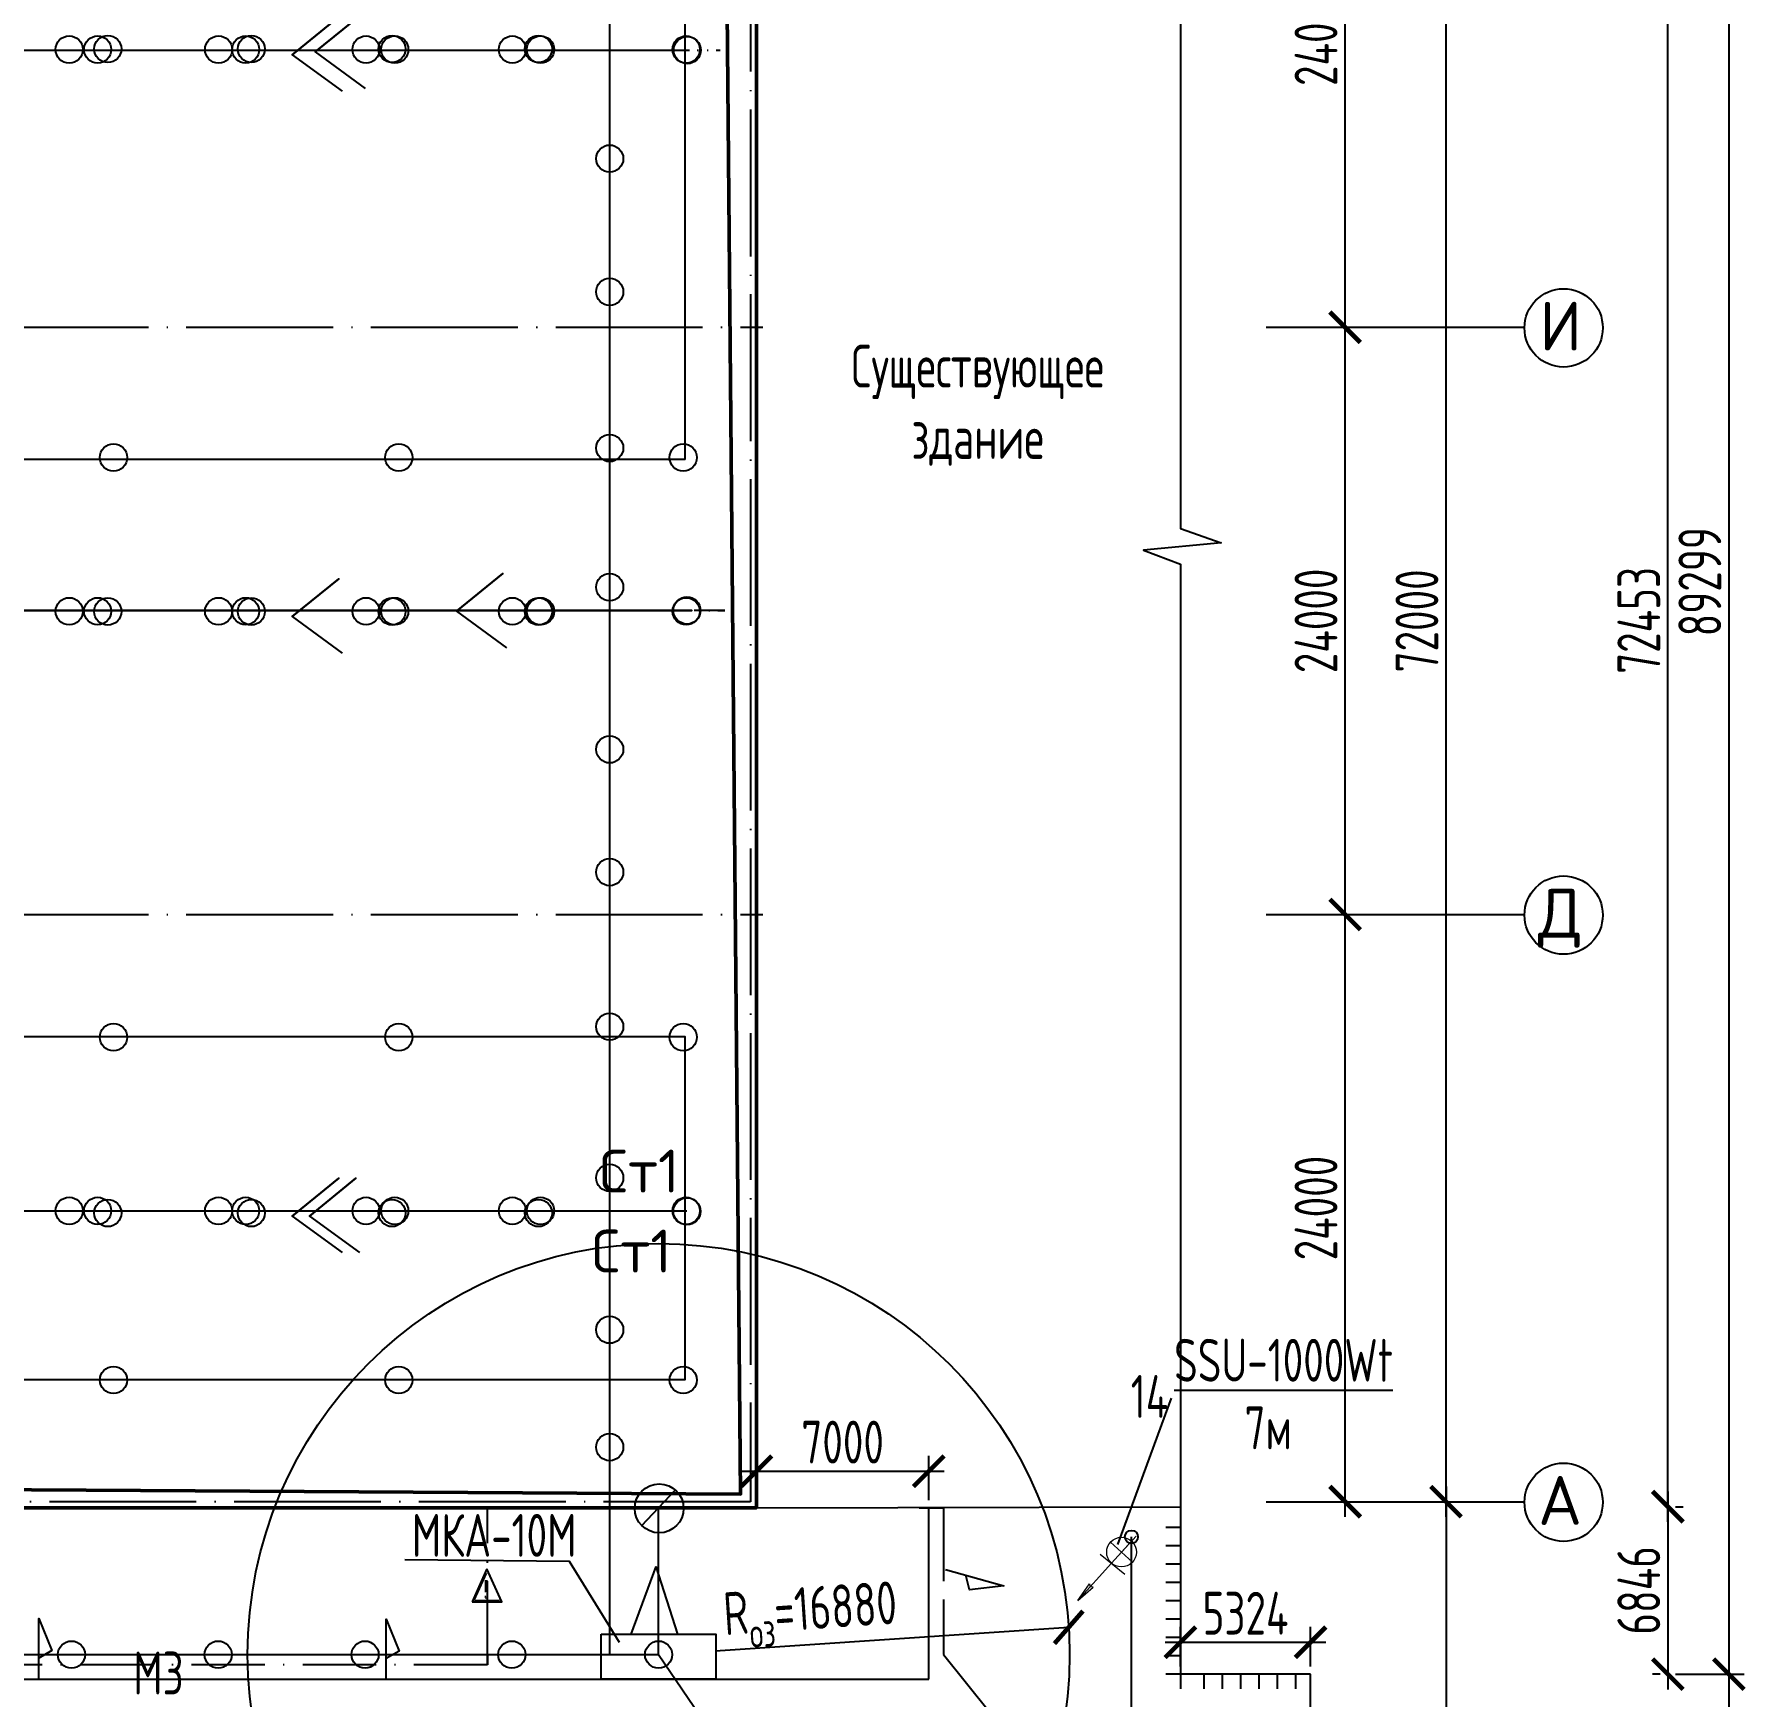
# Paper-space layout 'СГП' of a CAD drawing. Header units: millimetres. Extents: x 1 to 2190, y 0 to 1001.
# Drawn here: x 417.1 to 557.1, y 113.9 to 249.8 of the extents above; entities that cross this region are included whole.
import ezdxf

# ---------------------------------------------------------------- set-up
doc = ezdxf.new("R2010")
doc.units = ezdxf.units.MM
doc.header["$LTSCALE"] = 0.5
for name, pattern in [('480 Границы АССР', [9, 5, -1.3, 0, -1.4, 0, -1.3]), ('ACAD_ISO02W100', [15, 12, -3]), ('ACAD_ISO04W100', [30, 24, -3, 0, -3]), ('ACAD_ISO10W100', [18, 12, -3, 0, -3])]:
    doc.linetypes.add(name, pattern=pattern)
for name, color, linetype, lineweight in [('ЛИНИИ_01', 7, 'Continuous', 9), ('ТОЛСТЫЕ', 1, 'Continuous', 50), ('ТОНКИЕе', 7, 'Continuous', 25)]:
    doc.layers.add(name, color=color, linetype=linetype, lineweight=lineweight)
doc.layers.add('оси', color=7, linetype='ACAD_ISO04W100')
doc.layers.add('размеры', color=7, linetype='Continuous')
doc.styles.add('Наклонный', font='isocpeur.ttf', dxfattribs={"width": 0.7, "height": 3.5})
doc.styles.add('Наклонный 5', font='isocpeur.ttf', dxfattribs={"height": 7})
doc.linetypes.add('119-1 Кабель высоковольтный подземный', pattern='A,8,-2,[31,Russia-GOST_Topo.shx,S=0.15,R=180,X=0,Y=0],1,[31,Russia-GOST_Topo.shx,S=0.1,R=180,X=0,Y=0],6,[31,Russia-GOST_Topo.shx,S=0.1,R=0,X=0,Y=0],1,[31,Russia-GOST_Topo.shx,S=0.15,R=0,X=0,Y=0],-2', length=20)
doc.dimstyles.new('СТРОИТЕЛЬНЫЙ', dxfattribs={"dimtxt": 3.5, "dimasz": 2.5, "dimexe": 1.25, "dimexo": 0.625, "dimtad": 1, "dimdec": 0, "dimlfac": 500, "dimdsep": 46, "dimtxsty": 'Наклонный', "dimblk1": 'ARCHTICK', "dimblk2": 'ARCHTICK', "dimsah": 1, "dimcen": 0, "dimdle": 1.25, "dimadec": 0, "dimazin": 0, "dimtfac": 0.75, "dimtdec": 0, "dimtmove": 0, "dimatfit": 3, "dimldrblk": 'ARCHTICK', "dimfxl": 1, "dimtolj": 1, "dimtzin": 0, "dimarcsym": 0})

# ---------------------------------------------------------------- blocks, each defined once
blk = doc.blocks.new('_ArchTick')
at = {"color": 0, "linetype": 'ByBlock', "const_width": 0.15}
blk.add_lwpolyline([(-0.5, -0.5), (0.5, 0.5)], dxfattribs=at)
blk = doc.blocks.new('*D841')
at = {"layer": 'Defpoints', "color": 0, "transparency": 16777216}
for p in [(501.72, 119.59), (468.2, 117.36)]:
    blk.add_point(p, dxfattribs=at)
at = {"layer": 'размеры', "color": 0, "lineweight": -2, "transparency": 16777216}
blk.add_line((472.82, 117.67), (501.72, 119.59), dxfattribs=at)
at = {"layer": 'размеры', "color": 0, "lineweight": -2, "transparency": 16777216, "xscale": 2.5, "yscale": 2.5, "zscale": 2.5, "rotation": 3.816190513703768}
blk.add_blockref('_ArchTick', (501.72, 119.59), dxfattribs=at)
at = {"layer": 'размеры', "color": 0, "transparency": 16777216, "insert": (480.62, 120.57), "char_height": 3.5, "width": 13.5294, "attachment_point": 5, "rotation": 3.8162, "style": 'Наклонный'}
blk.add_mtext('\\A1;R{\\H0.7x;\\S^ оз;}=16880', dxfattribs=at)
blk = doc.blocks.new('*D854')
at = {"layer": 'Defpoints', "color": 0, "transparency": 16777216}
for p in [(490.28, 132.35), (476.2, 129.36), (490.28, 129.36)]:
    blk.add_point(p, dxfattribs=at)
at = {"layer": 'размеры', "color": 0, "lineweight": -2, "transparency": 16777216}
for p, q in [((476.2, 129.98), (476.2, 133.6)), ((490.28, 129.98), (490.28, 133.6)), ((474.95, 132.35), (491.53, 132.35))]:
    blk.add_line(p, q, dxfattribs=at)
at = {"layer": 'размеры', "color": 0, "lineweight": -2, "transparency": 16777216, "xscale": 2.5, "yscale": 2.5, "zscale": 2.5, "rotation": 180}
blk.add_blockref('_ArchTick', (476.2, 132.35), dxfattribs=at)
at = {"layer": 'размеры', "color": 0, "lineweight": -2, "transparency": 16777216, "xscale": 2.5, "yscale": 2.5, "zscale": 2.5}
blk.add_blockref('_ArchTick', (490.28, 132.35), dxfattribs=at)
at = {"layer": 'размеры', "color": 0, "transparency": 16777216, "insert": (483.24, 134.73), "char_height": 3.5, "attachment_point": 5, "style": 'Наклонный'}
blk.add_mtext('\\A1;7000', dxfattribs=at)
blk = doc.blocks.new('*D910')
at = {"layer": 'Defpoints', "color": 0, "transparency": 16777216}
for p in [(550.7, 129.45), (550.7, 115.76), (550.7, 115.76)]:
    blk.add_point(p, dxfattribs=at)
at = {"layer": 'размеры', "color": 0, "lineweight": -2, "transparency": 16777216}
for p, q in [((550.7, 130.7), (550.7, 114.51)), ((551.33, 129.45), (551.95, 129.45)), ((550.08, 115.76), (549.45, 115.76))]:
    blk.add_line(p, q, dxfattribs=at)
at = {"layer": 'размеры', "color": 0, "lineweight": -2, "transparency": 16777216, "xscale": 2.5, "yscale": 2.5, "zscale": 2.5}
for p, rotation in [((550.7, 129.45), 90), ((550.7, 115.76), 270)]:
    blk.add_blockref('_ArchTick', p, dxfattribs=dict(at, rotation=rotation))
at = {"layer": 'размеры', "color": 0, "transparency": 16777216, "insert": (548.33, 122.61), "char_height": 3.5, "attachment_point": 5, "rotation": 90, "style": 'Наклонный'}
blk.add_mtext('\\A1;6846', dxfattribs=at)
blk = doc.blocks.new('*D911')
at = {"layer": 'Defpoints', "color": 0, "transparency": 16777216}
for p in [(555.69, 115.76), (550.7, 82.65), (555.69, 82.65)]:
    blk.add_point(p, dxfattribs=at)
at = {"layer": 'размеры', "color": 0, "lineweight": -2, "transparency": 16777216}
for p, q in [((555.69, 117.01), (555.69, 81.4)), ((556.32, 115.76), (556.94, 115.76)), ((551.33, 82.65), (556.94, 82.65))]:
    blk.add_line(p, q, dxfattribs=at)
at = {"layer": 'размеры', "color": 0, "lineweight": -2, "transparency": 16777216, "xscale": 2.5, "yscale": 2.5, "zscale": 2.5}
for p, rotation in [((555.69, 115.76), 90), ((555.69, 82.65), 270)]:
    blk.add_blockref('_ArchTick', p, dxfattribs=dict(at, rotation=rotation))
at = {"layer": 'размеры', "color": 0, "transparency": 16777216, "insert": (553.32, 99.21), "char_height": 3.5, "attachment_point": 5, "rotation": 90, "style": 'Наклонный'}
blk.add_mtext('\\A1;16553', dxfattribs=at)
blk = doc.blocks.new('*D923')
at = {"layer": 'Defpoints', "color": 0, "transparency": 16777216}
for p in [(550.7, 274.36), (550.7, 274.36), (550.7, 129.45)]:
    blk.add_point(p, dxfattribs=at)
at = {"layer": 'размеры', "color": 0, "lineweight": -2, "transparency": 16777216}
for p, q in [((550.7, 128.2), (550.7, 275.61)), ((551.33, 274.36), (551.95, 274.36)), ((551.33, 129.45), (551.95, 129.45))]:
    blk.add_line(p, q, dxfattribs=at)
at = {"layer": 'размеры', "color": 0, "lineweight": -2, "transparency": 16777216, "xscale": 2.5, "yscale": 2.5, "zscale": 2.5}
for p, rotation in [((550.7, 274.36), 90), ((550.7, 129.45), 270)]:
    blk.add_blockref('_ArchTick', p, dxfattribs=dict(at, rotation=rotation))
at = {"layer": 'размеры', "color": 0, "transparency": 16777216, "insert": (548.33, 201.9), "char_height": 3.5, "attachment_point": 5, "rotation": 90, "style": 'Наклонный'}
blk.add_mtext('\\A1;72453', dxfattribs=at)
blk = doc.blocks.new('*D924')
at = {"layer": 'Defpoints', "color": 0, "transparency": 16777216}
for p in [(550.7, 294.36), (550.7, 115.76), (555.69, 115.76)]:
    blk.add_point(p, dxfattribs=at)
at = {"layer": 'размеры', "color": 0, "lineweight": -2, "transparency": 16777216}
for p, q in [((555.69, 295.61), (555.69, 114.51)), ((551.33, 294.36), (556.94, 294.36)), ((551.33, 115.76), (556.94, 115.76))]:
    blk.add_line(p, q, dxfattribs=at)
at = {"layer": 'размеры', "color": 0, "lineweight": -2, "transparency": 16777216, "xscale": 2.5, "yscale": 2.5, "zscale": 2.5}
for p, rotation in [((555.69, 294.36), 90), ((555.69, 115.76), 270)]:
    blk.add_blockref('_ArchTick', p, dxfattribs=dict(at, rotation=rotation))
at = {"layer": 'размеры', "color": 0, "transparency": 16777216, "insert": (553.32, 205.06), "char_height": 3.5, "attachment_point": 5, "rotation": 90, "style": 'Наклонный'}
blk.add_mtext('\\A1;89299', dxfattribs=at)
blk = doc.blocks.new('*D925')
at = {"layer": 'Defpoints', "color": 0, "transparency": 16777216}
for p in [(521.5, 118.37), (510.85, 115.76), (521.5, 115.76)]:
    blk.add_point(p, dxfattribs=at)
at = {"layer": 'размеры', "color": 0, "lineweight": -2, "transparency": 16777216}
for p, q in [((510.85, 116.38), (510.85, 119.62)), ((521.5, 116.38), (521.5, 119.62)), ((509.6, 118.37), (522.75, 118.37))]:
    blk.add_line(p, q, dxfattribs=at)
at = {"layer": 'размеры', "color": 0, "lineweight": -2, "transparency": 16777216, "xscale": 2.5, "yscale": 2.5, "zscale": 2.5, "rotation": 180}
blk.add_blockref('_ArchTick', (510.85, 118.37), dxfattribs=at)
at = {"layer": 'размеры', "color": 0, "lineweight": -2, "transparency": 16777216, "xscale": 2.5, "yscale": 2.5, "zscale": 2.5}
blk.add_blockref('_ArchTick', (521.5, 118.37), dxfattribs=at)
at = {"layer": 'размеры', "color": 0, "transparency": 16777216, "insert": (516.18, 120.74), "char_height": 3.5, "attachment_point": 5, "style": 'Наклонный'}
blk.add_mtext('\\A1;5324', dxfattribs=at)
blk = doc.blocks.new('*D954')
at = {"layer": 'Defpoints', "color": 0, "transparency": 16777216}
for p in [(519.63, 177.86), (524.32, 177.86), (519.63, 129.86)]:
    blk.add_point(p, dxfattribs=at)
at = {"layer": 'ТОНКИЕе', "color": 0, "lineweight": -2, "transparency": 16777216}
for p, q in [((524.32, 128.61), (524.32, 179.11)), ((520.25, 177.86), (525.57, 177.86)), ((520.25, 129.86), (525.57, 129.86))]:
    blk.add_line(p, q, dxfattribs=at)
at = {"layer": 'ТОНКИЕе', "color": 0, "lineweight": -2, "transparency": 16777216, "xscale": 2.5, "yscale": 2.5, "zscale": 2.5}
for p, rotation in [((524.32, 177.86), 90), ((524.32, 129.86), 270)]:
    blk.add_blockref('_ArchTick', p, dxfattribs=dict(at, rotation=rotation))
at = {"layer": 'ТОНКИЕе', "color": 0, "transparency": 16777216, "insert": (521.94, 153.86), "char_height": 3.5, "attachment_point": 5, "rotation": 90, "style": 'Наклонный'}
blk.add_mtext('\\A1;24000', dxfattribs=at)
blk = doc.blocks.new('*D955')
at = {"layer": 'Defpoints', "color": 0, "transparency": 16777216}
for p in [(519.63, 225.86), (524.32, 225.86), (519.63, 177.86)]:
    blk.add_point(p, dxfattribs=at)
at = {"layer": 'ТОНКИЕе', "color": 0, "lineweight": -2, "transparency": 16777216}
for p, q in [((524.32, 176.61), (524.32, 227.11)), ((520.25, 225.86), (525.57, 225.86)), ((520.25, 177.86), (525.57, 177.86))]:
    blk.add_line(p, q, dxfattribs=at)
at = {"layer": 'ТОНКИЕе', "color": 0, "lineweight": -2, "transparency": 16777216, "xscale": 2.5, "yscale": 2.5, "zscale": 2.5}
for p, rotation in [((524.32, 225.86), 90), ((524.32, 177.86), 270)]:
    blk.add_blockref('_ArchTick', p, dxfattribs=dict(at, rotation=rotation))
at = {"layer": 'ТОНКИЕе', "color": 0, "transparency": 16777216, "insert": (521.94, 201.86), "char_height": 3.5, "attachment_point": 5, "rotation": 90, "style": 'Наклонный'}
blk.add_mtext('\\A1;24000', dxfattribs=at)
blk = doc.blocks.new('*D956')
at = {"layer": 'Defpoints', "color": 0, "transparency": 16777216}
for p in [(519.63, 273.86), (524.32, 273.86), (519.63, 225.86)]:
    blk.add_point(p, dxfattribs=at)
at = {"layer": 'ТОНКИЕе', "color": 0, "lineweight": -2, "transparency": 16777216}
for p, q in [((524.32, 224.61), (524.32, 275.11)), ((520.25, 273.86), (525.57, 273.86)), ((520.25, 225.86), (525.57, 225.86))]:
    blk.add_line(p, q, dxfattribs=at)
at = {"layer": 'ТОНКИЕе', "color": 0, "lineweight": -2, "transparency": 16777216, "xscale": 2.5, "yscale": 2.5, "zscale": 2.5}
for p, rotation in [((524.32, 273.86), 90), ((524.32, 225.86), 270)]:
    blk.add_blockref('_ArchTick', p, dxfattribs=dict(at, rotation=rotation))
at = {"layer": 'ТОНКИЕе', "color": 0, "transparency": 16777216, "insert": (521.94, 249.86), "char_height": 3.5, "attachment_point": 5, "rotation": 90, "style": 'Наклонный'}
blk.add_mtext('\\A1;24000', dxfattribs=at)
blk = doc.blocks.new('*D957')
at = {"layer": 'Defpoints', "color": 0, "transparency": 16777216}
for p in [(519.63, 273.86), (532.57, 273.86), (519.63, 129.86)]:
    blk.add_point(p, dxfattribs=at)
at = {"layer": 'ТОНКИЕе', "color": 0, "lineweight": -2, "transparency": 16777216}
for p, q in [((532.57, 128.61), (532.57, 275.11)), ((520.25, 273.86), (533.82, 273.86)), ((520.25, 129.86), (533.82, 129.86))]:
    blk.add_line(p, q, dxfattribs=at)
at = {"layer": 'ТОНКИЕе', "color": 0, "lineweight": -2, "transparency": 16777216, "xscale": 2.5, "yscale": 2.5, "zscale": 2.5}
for p, rotation in [((532.57, 273.86), 90), ((532.57, 129.86), 270)]:
    blk.add_blockref('_ArchTick', p, dxfattribs=dict(at, rotation=rotation))
at = {"layer": 'ТОНКИЕе', "color": 0, "transparency": 16777216, "insert": (530.19, 201.86), "char_height": 3.5, "attachment_point": 5, "rotation": 90, "style": 'Наклонный'}
blk.add_mtext('\\A1;72000', dxfattribs=at)
blk = doc.blocks.new('*D1046')
at = {"layer": 'Defpoints', "color": 0, "transparency": 16777216}
for p in [(532.57, 129.86), (532.57, 82.65), (532.57, 82.65)]:
    blk.add_point(p, dxfattribs=at)
at = {"layer": 'размеры', "color": 0, "lineweight": -2, "transparency": 16777216}
for p, q in [((532.57, 131.11), (532.57, 81.4)), ((533.19, 129.86), (533.82, 129.86)), ((533.19, 82.65), (533.82, 82.65))]:
    blk.add_line(p, q, dxfattribs=at)
at = {"layer": 'размеры', "color": 0, "lineweight": -2, "transparency": 16777216, "xscale": 2.5, "yscale": 2.5, "zscale": 2.5}
for p, rotation in [((532.57, 129.86), 90), ((532.57, 82.65), 270)]:
    blk.add_blockref('_ArchTick', p, dxfattribs=dict(at, rotation=rotation))
at = {"layer": 'размеры', "color": 0, "transparency": 16777216, "insert": (530.19, 106.25), "char_height": 3.5, "attachment_point": 5, "rotation": 90, "style": 'Наклонный'}
blk.add_mtext('\\A1;23602', dxfattribs=at)

psp = doc.layouts.new('СГП')

# ---------------------------------------------------------------- linework, layer by layer
at = {"layer": 'ЛИНИИ_01', "lineweight": 20}
for p, q in [((505.1463, 126.5622), (506.9371, 124.9216)), ((506.862, 126.6373), (505.2214, 124.8465)), ((507.2349, 127.0443), (505.7864, 125.4632)), ((505.2214, 124.8465), (502.4753, 121.7815)), ((502.4753, 121.7815), (503.4178, 123.1317)), ((502.4753, 121.7815), (503.7143, 122.866)), ((503.4178, 123.1317), (503.4831, 122.874)), ((503.7143, 122.866), (503.4509, 122.9028))]:
    psp.add_line(p, q, dxfattribs=at)
psp.add_circle((506.0417, 125.7419), 1.2144, dxfattribs=at)
at = {"layer": 'оси', "color": 0}
for points in [[(295.6973, 273.8569), (475.6973, 273.8569), (475.6973, 129.8569), (295.6973, 129.8569), (295.6973, 273.8569)], [(293.6802, 225.8569), (293.6802, 225.8569), (476.7261, 225.8569)], [(293.6802, 177.8569), (293.6802, 177.8569), (476.7261, 177.8569)]]:
    psp.add_lwpolyline(points, dxfattribs=at)
at = {"layer": 'размеры', "lineweight": 20}
psp.add_line((504.3002, 125.5651), (506.3081, 123.9292), dxfattribs=at)
at = {"layer": 'ТОЛСТЫЕ', "color": 0}
psp.add_lwpolyline([(295.1973, 129.8569), (295.1973, 129.8569), (295.1973, 273.8569), (295.1973, 274.3569), (475.6973, 274.3569), (476.1973, 274.3569), (476.1973, 129.8569), (476.1973, 129.3569), (295.1973, 129.3569), (295.1973, 129.8569)], dxfattribs=at)
psp.add_lwpolyline([(296.5272, 272.9638), (473.618, 272.9638), (474.9001, 130.4761), (296.5272, 131.5698)], close=True, dxfattribs=at)
at = {"layer": 'ТОНКИЕе', "color": 153, "linetype": '119-1 Кабель высоковольтный подземный'}
for p, q in [((476.1973, 129.3569), (476.1856, 274.3968)), ((281.9125, 115.3569), (490.2807, 115.3569)), ((476.1973, 115.3569), (476.1856, 115.3569))]:
    psp.add_line(p, q, dxfattribs=at)
at = {"layer": 'ТОНКИЕе', "color": 0}
for points in [[(510.8538, 273.417), (510.8538, 281.6985), (510.8538, 209.4155), (514.1921, 208.2313), (507.8491, 207.6504), (510.8538, 206.4887), (510.8538, 115.7597)], [(517.8733, 225.8569), (538.9694, 225.8569)], [(517.8733, 177.8569), (538.9694, 177.8569)], [(476.1973, 129.3569), (510.8538, 129.451)], [(517.8733, 129.8569), (538.9694, 129.8569)]]:
    psp.add_lwpolyline(points, dxfattribs=at)
at = {"layer": 'ТОНКИЕе', "color": 201, "true_color": 0xd966ff}
for points in [[(294.0303, 117.3569), (294.0303, 117.3569), (464.1973, 117.3569), (464.1973, 117.3569), (464.1973, 117.3569), (464.1973, 267.1388), (464.1973, 267.1388), (464.1973, 267.1388)], [(462.1973, 117.3569), (468.1957, 117.3569)]]:
    psp.add_lwpolyline(points, dxfattribs=at)
at = {"layer": 'ТОНКИЕе', "color": 23, "true_color": 0xe48653}
for points in [[(470.3583, 215.0462), (470.3583, 215.0462), (470.3583, 215.0462), (470.3583, 215.0462), (470.3583, 265.1388), (470.3583, 265.1388), (304.9394, 265.1388), (304.493, 265.1388)], [(470.3583, 215.0462), (470.3583, 215.0462), (470.3583, 215.0462), (470.3583, 215.0462), (470.3583, 215.0462), (470.3583, 215.0462), (296.1796, 215.0462), (291.1796, 215.0462)], [(289.2603, 139.8569), (289.2603, 139.8569), (470.3583, 139.8569), (470.3583, 139.8569), (470.3583, 167.8569), (470.3583, 167.8569), (296.1796, 167.8569), (291.1796, 167.8569)]]:
    psp.add_lwpolyline(points, dxfattribs=at)
at = {"layer": 'ТОНКИЕе', "color": 107, "true_color": 0x2e6b4a}
for points in [[(438.2472, 248.141), (442.0436, 251.2283), (438.2472, 248.141), (442.3314, 245.1497)], [(438.2472, 202.2227), (442.0436, 205.3099), (438.2472, 202.2227), (442.3314, 199.2314)], [(438.2472, 153.2092), (442.0436, 156.2965), (438.2472, 153.2092), (442.3314, 150.2179)]]:
    psp.add_lwpolyline(points, dxfattribs=at)
at = {"layer": 'ТОНКИЕе', "color": 150}
for points in [[(440.1249, 248.3687), (443.9213, 251.456), (440.1249, 248.3687), (444.2091, 245.3774)], [(451.6678, 202.6527), (455.4642, 205.74), (451.6678, 202.6527), (455.752, 199.6614)], [(439.6545, 153.2092), (443.4509, 156.2965), (439.6545, 153.2092), (443.7387, 150.2179)]]:
    psp.add_lwpolyline(points, dxfattribs=at)
at = {"layer": 'ТОНКИЕе', "color": 107, "linetype": '480 Границы АССР', "true_color": 0x2e6b4a}
psp.add_lwpolyline([(470.5148, 153.5958), (470.5148, 153.5958), (266.1328, 153.5958), (266.2433, 202.7137), (473.5955, 202.7137), (266.2433, 202.7137), (266.1074, 248.5164), (473.2229, 248.5164)], dxfattribs=at)
at = {"layer": 'ТОНКИЕе', "color": 150, "linetype": '119-1 Кабель высоковольтный подземный'}
psp.add_lwpolyline([(470.3035, 153.5958), (470.3035, 153.5958), (275.0999, 153.5958), (275.0999, 202.7137), (470.9133, 202.7137), (275.0999, 202.7137), (275.0999, 248.5164), (470.5407, 248.5164)], dxfattribs=at)
at = {"layer": 'ТОНКИЕе'}
for points in [[(510.0855, 138.3075), (505.7083, 126.3677)], [(510.8538, 127.7597), (509.6538, 127.7597)], [(510.8538, 126.2597), (509.6538, 126.2597)], [(510.8538, 126.2597), (509.6538, 126.2597)], [(464.995, 118.3604), (460.9227, 124.9714), (447.4364, 125.0932)], [(510.8538, 124.7597), (509.6538, 124.7597)], [(510.8538, 124.7597), (509.6538, 124.7597)], [(510.8538, 123.2597), (509.6538, 123.2597)], [(510.8538, 123.2597), (509.6538, 123.2597)], [(510.8538, 121.7597), (509.6538, 121.7597)], [(510.8538, 121.7597), (509.6538, 121.7597)], [(510.8538, 120.2597), (509.6538, 120.2597)], [(510.8538, 120.2597), (509.6538, 120.2597)], [(510.8538, 118.7597), (509.6538, 118.7597)], [(510.8538, 118.7597), (509.6538, 118.7597)], [(510.8538, 117.2597), (509.6538, 117.2597)], [(510.8538, 117.2597), (509.6538, 117.2597)], [(510.8538, 115.7597), (509.6538, 115.7597)], [(512.7684, 115.7597), (510.8538, 115.7597), (510.8595, 114.5597)], [(514.2684, 115.7597), (512.7684, 115.7597), (512.7684, 114.5597)], [(515.7684, 115.7597), (514.2684, 115.7597), (514.2684, 114.5597)], [(517.2684, 115.7597), (515.7684, 115.7597), (515.7684, 114.5597)], [(518.7684, 115.7597), (517.2684, 115.7597), (517.2684, 114.5597)], [(520.2684, 115.7597), (518.7684, 115.7597), (518.7684, 114.5597)], [(521.5008, 115.7597), (520.2684, 115.7597), (520.2684, 114.5597)], [(521.5008, 98.7216), (521.5008, 115.7597), (521.5008, 115.7597)]]:
    psp.add_lwpolyline(points, dxfattribs=at)
at = {"layer": 'ТОНКИЕе', "color": 30}
for points in [[(466.8283, 127.8989), (469.5632, 130.8149)], [(468.1957, 117.3569), (468.1957, 129.3569)], [(468.1957, 117.3569), (475.4557, 106.6529)]]:
    psp.add_lwpolyline(points, dxfattribs=at)
at = {"layer": 'ТОНКИЕе', "color": 52, "linetype": 'ACAD_ISO10W100', "true_color": 0xe6dc28}
for points in [[(454.1957, 117.3569), (454.1957, 117.3569), (454.1957, 129.3569)], [(454.1957, 116.5279), (454.1957, 117.3569), (454.1957, 116.5279), (298.2122, 116.5279)]]:
    psp.add_lwpolyline(points, dxfattribs=at)
at = {"layer": 'ТОНКИЕе', "color": 237, "linetype": 'ACAD_ISO02W100', "true_color": 0x8a2466}
for points in [[(489.4909, 129.3569), (491.4909, 129.3569), (491.4909, 117.3569)], [(491.4909, 117.3569), (500.0451, 106.6529), (500.0246, 102.6529)]]:
    psp.add_lwpolyline(points, dxfattribs=at)
at = {"layer": 'ТОНКИЕе', "color": 153}
for points in [[(490.2807, 115.3569), (490.2807, 129.3569)], [(417.5207, 115.34), (417.5207, 120.3022), (418.5754, 117.6851), (417.5207, 117.0733)], [(445.9167, 115.3027), (445.9167, 120.265), (446.9713, 117.6479), (445.9167, 117.0361)]]:
    psp.add_lwpolyline(points, dxfattribs=at)
at = {"layer": 'ТОНКИЕе', "color": 2, "true_color": 0xffff00}
psp.add_lwpolyline([(510.8538, 111.7597), (506.8538, 111.7597), (506.8538, 126.9784), (506.8538, 126.9784)], dxfattribs=at)
at = {"layer": 'ТОНКИЕе', "color": 0, "linetype": '119-1 Кабель высоковольтный подземный'}
for points in [[(467.967, 124.549), (465.911, 119.0344)], [(467.967, 124.549), (469.7441, 119.0344)]]:
    psp.add_lwpolyline(points, dxfattribs=at)
at = {"layer": 'ТОНКИЕе', "color": 52, "true_color": 0xe6dc28}
for points in [[(454.1422, 124.3773), (452.9423, 121.6709)], [(452.9423, 121.6709), (455.3837, 121.6709), (454.1422, 124.3773)], [(454.1368, 123.4324), (454.1368, 122.4817)], [(454.1368, 122.0647), (454.1368, 122.0897)], [(452.9423, 121.6709), (455.3837, 121.6709)]]:
    psp.add_lwpolyline(points, dxfattribs=at)
at = {"layer": 'ТОНКИЕе', "lineweight": 5}
for points in [[(453.1417, 121.813), (454.1462, 124.0139)], [(454.0163, 123.4561), (454.0142, 122.4583)], [(453.1502, 121.8046), (455.1759, 121.8037)]]:
    psp.add_lwpolyline(points, dxfattribs=at)
at = {"layer": 'ТОНКИЕе', "color": 237, "true_color": 0x8a2466}
psp.add_lwpolyline([(491.6433, 124.3041), (496.4252, 122.9783), (493.6215, 122.6612), (493.3137, 123.841)], dxfattribs=at)
at = {"layer": 'ТОНКИЕе', "color": 0, "linetype": '119-1 Кабель высоковольтный подземный'}
psp.add_lwpolyline([(463.5016, 119.0344), (472.8653, 119.0344), (472.8653, 115.3566), (463.5016, 115.3566)], close=True, dxfattribs=at)
at = {"layer": 'ТОНКИЕе', "color": 107, "true_color": 0x2e6b4a}
for centre in [(420.013, 248.5619), (422.3319, 248.5619), (432.2231, 248.5619), (434.4348, 248.5619), (444.2745, 248.5619), (446.6216, 248.5619), (456.2356, 248.5619), (458.5376, 248.5619), (470.4536, 248.5619), (420.013, 202.6436), (422.3319, 202.6436), (432.2231, 202.6436), (434.4348, 202.6436), (444.2745, 202.6436), (446.6216, 202.6436), (456.2356, 202.6436), (458.5376, 202.6436), (470.4536, 202.6436), (420.013, 153.6301), (422.3319, 153.6301), (432.2231, 153.6301), (434.4348, 153.6301), (444.2745, 153.6301), (446.6216, 153.6301), (456.2356, 153.6301), (458.5376, 153.6301), (470.4536, 153.6301)]:
    psp.add_circle(centre, 1.1118, dxfattribs=at)
at = {"layer": 'ТОНКИЕе', "color": 150}
for centre in [(423.1628, 248.6093), (434.898, 248.6093), (446.3985, 248.6093), (458.3684, 248.6093), (470.5407, 248.5164), (423.1628, 202.6336), (434.898, 202.6336), (446.3985, 202.6336), (458.3684, 202.6336), (470.5148, 202.7137), (423.1628, 153.456), (434.898, 153.456), (446.3985, 153.456), (458.3684, 153.456), (470.5148, 153.5958)]:
    psp.add_circle(centre, 1.1118, dxfattribs=at)
at = {"layer": 'ТОНКИЕе', "color": 201, "true_color": 0xd966ff}
for centre in [(464.1957, 239.6455), (464.1957, 228.7595), (464.1957, 215.991), (464.1957, 204.6157), (464.1957, 191.3562), (464.1957, 181.3264), (464.1957, 168.6894), (464.1957, 156.3357), (464.1957, 143.9153), (464.1957, 134.3228), (420.1893, 117.3569), (420.1909, 117.3569), (432.1909, 117.3569), (432.1925, 117.3569), (444.1925, 117.3569), (444.1941, 117.3569), (456.1941, 117.3569), (456.1957, 117.3569), (468.1957, 117.3569)]:
    psp.add_circle(centre, 1.1118, dxfattribs=at)
at = {"layer": 'ТОНКИЕе', "color": 0}
for centre in [(542.1844, 225.8106), (542.1844, 177.8106), (542.1844, 129.8106)]:
    psp.add_circle(centre, 3.2, dxfattribs=at)
at = {"layer": 'ТОНКИЕе', "color": 23, "true_color": 0xe48653}
for centre in [(423.6278, 215.2141), (446.9491, 215.2141), (470.2099, 215.2141), (423.6278, 167.8333), (446.9491, 167.8333), (470.2099, 167.8333), (423.6278, 139.8058), (446.9491, 139.8058), (470.2099, 139.8058)]:
    psp.add_circle(centre, 1.1118, dxfattribs=at)
at = {"layer": 'ТОНКИЕе', "color": 201, "linetype": '119-1 Кабель высоковольтный подземный', "true_color": 0xd966ff}
psp.add_circle((468.1957, 117.3569), 33.6, dxfattribs=at)
at = {"layer": 'ТОНКИЕе', "color": 30}
psp.add_circle((468.243, 129.3126), 2, dxfattribs=at)
at = {"layer": 'ТОНКИЕе', "color": 2, "true_color": 0xffff00}
psp.add_circle((506.8538, 126.9784), 0.5316, dxfattribs=at)
at = {"layer": 'ТОНКИЕе', "lineweight": 5}
psp.add_arc((454.1307, 122.0683), 0.1309, 141.95244, 244.832495, dxfattribs=at)

# ---------------------------------------------------------------- texts
at = {"layer": 'ТОНКИЕе', "color": 0, "char_height": 4, "attachment_point": 3, "style": 'Наклонный 5'}
for s, insert in [('{\\Q0;И}', (543.6914, 227.9646)), ('{\\Q0;Д}', (543.6914, 179.9646)), ('{\\Q0;А}', (543.6914, 131.9646))]:
    psp.add_mtext_dynamic_manual_height_columns(s, width=5, gutter_width=35, heights=[0], dxfattribs=dict(at, insert=insert))
at = {"layer": 'ТОНКИЕе', "char_height": 3.5, "attachment_point": 1, "style": 'Наклонный'}
for s, width, gutter_width, insert in [('\\pxqc;Существующее здание', 8.858066, 35, (489.8549, 224.4391)), ('{\\LSSU-1000Wt}', 5.983696, 17.5, (510.3361, 143.1716)), ('14', 14.451196, 17.5, (506.7928, 140.2109)), ('7м', 5.983696, 17.5, (516.094, 137.645)), ('МКА-10М', 2.672454, 35, (448.0125, 128.8539))]:
    psp.add_mtext_dynamic_manual_height_columns(s, width=width, gutter_width=gutter_width, heights=[0], dxfattribs=dict(at, insert=insert))
at = {"layer": 'ТОНКИЕе', "color": 107, "true_color": 0x2e6b4a, "insert": (463.3528, 158.6363), "char_height": 3.5, "attachment_point": 1, "style": 'Наклонный 5'}
psp.add_mtext_dynamic_manual_height_columns('Ст1', width=9.273799, gutter_width=140, heights=[0], dxfattribs=at)
at = {"layer": 'ТОНКИЕе', "color": 150, "insert": (462.7211, 152.0972), "char_height": 3.5, "attachment_point": 1, "style": 'Наклонный 5'}
psp.add_mtext_dynamic_manual_height_columns('Ст1', width=9.273799, gutter_width=140, heights=[0], dxfattribs=at)
at = {"layer": 'ТОНКИЕе', "color": 153, "insert": (425.2372, 117.6021), "char_height": 3.5, "attachment_point": 1, "style": 'Наклонный'}
psp.add_mtext_dynamic_manual_height_columns('МЗ', width=2.290266, gutter_width=35, heights=[0], dxfattribs=at)

# ---------------------------------------------------------------- dimensions: what is measured, and where the dimension line sits
at = {"layer": 'размеры'}
for base, p1, p2, picture, middle in [((555.6921, 115.7597), (550.7014, 294.3569), (550.7014, 115.7597), '*D924', (553.3171, 205.0583)), ((550.7014, 274.3569), (550.7014, 129.451), (550.7014, 274.3569), '*D923', (548.3264, 201.904)), ((532.5694, 82.6529), (532.5694, 129.8569), (532.5694, 82.6529), '*D1046', (530.1944, 106.2549)), ((550.7014, 115.7597), (550.7014, 129.451), (550.7014, 115.7597), '*D910', (548.3264, 122.6054)), ((555.6921, 82.6529), (555.6921, 115.7597), (550.7014, 82.6529), '*D911', (553.3171, 99.2063))]:
    dim = psp.add_linear_dim(base=base, p1=p1, p2=p2, angle=90, dimstyle='СТРОИТЕЛЬНЫЙ', dxfattribs=at)
    dim.commit()
    dim.dimension.update_dxf_attribs({"geometry": picture, "text_midpoint": middle})
dim = psp.add_linear_dim(base=(490.2807, 132.3507), p1=(476.1973, 129.3569), p2=(490.2807, 129.3569), text='7000', dimstyle='СТРОИТЕЛЬНЫЙ', dxfattribs=at)
dim.commit()
dim.dimension.update_dxf_attribs({"geometry": '*D854', "text_midpoint": (483.239, 134.7257)})
at = {"layer": 'размеры', "color": 0}
dim = psp.add_radius_dim(center=(468.1957, 117.3569), mpoint=(501.7212, 119.5932), text='R{\\H0.7x;\\S^ оз;}=16880', dimstyle='СТРОИТЕЛЬНЫЙ', dxfattribs=at)
dim.commit()
dim.dimension.update_dxf_attribs({"geometry": '*D841', "text_midpoint": (480.7732, 118.1958), "dimtype": 164})
at = {"layer": 'размеры'}
dim = psp.add_linear_dim(base=(521.50083, 118.36979), p1=(510.85381, 115.75969), p2=(521.50083, 115.75969), dimstyle='СТРОИТЕЛЬНЫЙ', dxfattribs=at)
dim.commit()
dim.dimension.update_dxf_attribs({"geometry": '*D925', "text_midpoint": (516.17732, 120.74479)})
at = {"layer": 'ТОНКИЕе', "color": 0}
for base, p1, p2, text, picture, middle in [((524.3196, 273.8569), (519.6291, 225.8569), (519.6291, 273.8569), '24000', '*D956', (521.9446, 249.8569)), ((532.5694, 273.8569), (519.6291, 129.8569), (519.6291, 273.8569), '72000', '*D957', (530.1944, 201.8569)), ((524.3196, 225.8569), (519.6291, 177.8569), (519.6291, 225.8569), '24000', '*D955', (521.9446, 201.8569)), ((524.3196, 177.8569), (519.6291, 129.8569), (519.6291, 177.8569), '24000', '*D954', (521.9446, 153.8569))]:
    dim = psp.add_linear_dim(base=base, p1=p1, p2=p2, angle=90, text=text, dimstyle='СТРОИТЕЛЬНЫЙ', dxfattribs=at)
    dim.commit()
    dim.dimension.update_dxf_attribs({"geometry": picture, "text_midpoint": middle})

doc.saveas('drawing.dxf')
